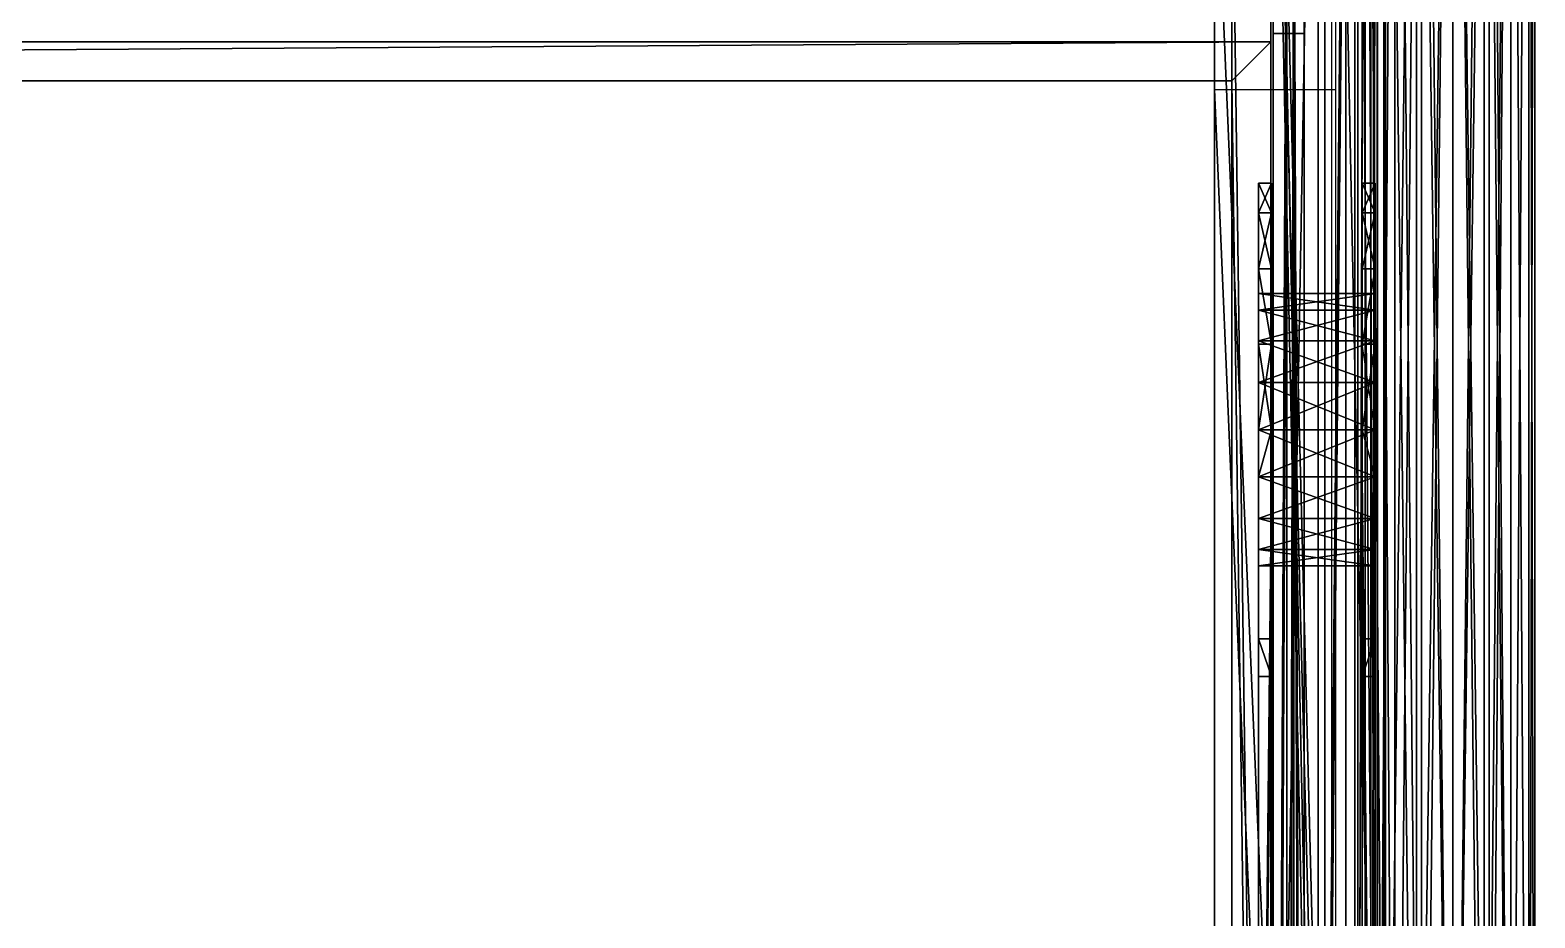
# Model space of a CAD drawing. Header units: centimetres. Extents: x -66.3 to 12.3, y -51.5 to 19.3.
# Drawn here: x -5.99 to 11.43, y -6.65 to 3.63 of the extents above; entities that cross this region are included whole.
import ezdxf

# ---------------------------------------------------------------- set-up
doc = ezdxf.new("R2010")
doc.units = ezdxf.units.CM
for name, color, linetype, true_color in [('chrom', 9, 'Continuous', 0xbebebe), ('reinweiss', 254, 'Continuous', 0xdddddd), ('rubinrot', 246, 'Continuous', 0x87122d)]:
    doc.layers.add(name, color=color, linetype=linetype, true_color=true_color)

# ---------------------------------------------------------------- blocks, each defined once
blk = doc.blocks.new('tablarseitenwinkel350_l_1BD8XMC')
at = {"layer": 'rubinrot'}
for points in [[(0.2585, -16.675, 4.35), (-1.1415, -16.675, 4.35), (-1.1415, 16.325, 4.35)], [(0.2585, -16.675, 4.35), (-1.1415, 16.325, 4.35), (0.2585, 16.325, 4.35)], [(0.2585, 16.325, 0.35), (0.2585, -11.675, 0.35), (0.2585, -11.675, 4.35)], [(0.2585, 16.325, 4.35), (0.2585, 16.325, 0.35), (0.2585, -11.675, 4.35)], [(0.2585, -11.675, 0.35), (0.2585, -14.675, 1.15), (0.2585, -14.675, 4.35)], [(0.2585, -11.675, 4.35), (0.2585, -11.675, 0.35), (0.2585, -14.675, 4.35)], [(0.2585, -16.675, 4.35), (0.2585, -14.675, 4.35), (0.2585, -14.675, 1.15)], [(0.2585, -16.675, 4.35), (0.2585, -14.675, 1.15), (0.2585, -16.675, 1.15)]]:
    blk.add_3dface(points, dxfattribs=at)
blk = doc.blocks.new('ausziehtablar750_350_1BD8XMC')
at = {"layer": 'rubinrot'}
for points in [[(-35.3915, 16.775, 2.75), (-35.3915, -17.225, 2.75), (-34.9415, -16.775, 2.75)], [(-34.9415, 16.325, 2.75), (-35.3915, 16.775, 2.75), (-34.9415, -16.775, 2.75)], [(-35.3915, 16.775, 2.75), (-35.3915, 16.775, -0.05), (-35.3915, -17.225, -0.05)], [(-35.3915, 16.775, 2.75), (-35.3915, -17.225, -0.05), (-35.3915, -17.225, 2.75)], [(35.3915, -17.225, -0.05), (-35.3915, -17.225, -0.05), (-35.3915, 16.775, -0.05)], [(35.3915, -17.225, -0.05), (-35.3915, 16.775, -0.05), (35.3915, 16.775, -0.05)], [(-34.9415, -16.775, 0.05), (-34.9415, 16.325, 0.05), (-34.9415, 16.325, 2.75)], [(-34.9415, -16.775, 2.75), (-34.9415, -16.775, 0.05), (-34.9415, 16.325, 2.75)], [(34.9415, -16.775, 2.75), (-34.9415, -16.775, 2.75), (-35.3915, -17.225, 2.75)], [(35.3915, -17.225, 2.75), (34.9415, -16.775, 2.75), (-35.3915, -17.225, 2.75)], [(34.9415, -16.775, 0.05), (-34.9415, -16.775, 0.05), (-34.9415, -16.775, 2.75)], [(34.9415, -16.775, 2.75), (34.9415, -16.775, 0.05), (-34.9415, -16.775, 2.75)], [(-35.3915, -17.225, -0.05), (35.3915, -17.225, -0.05), (35.3915, -17.225, 2.75)], [(-35.3915, -17.225, -0.05), (35.3915, -17.225, 2.75), (-35.3915, -17.225, 2.75)]]:
    blk.add_3dface(points, dxfattribs=at)
blk = doc.blocks.new('tablarseitenwinkel350_l_1BD8XMC1')
at = {"layer": 'rubinrot'}
for points in [[(0.2585, -16.675, 4.35), (-1.1415, -16.675, 4.35), (-1.1415, 16.325, 4.35)], [(0.2585, -16.675, 4.35), (-1.1415, 16.325, 4.35), (0.2585, 16.325, 4.35)], [(0.2585, 16.325, 0.35), (0.2585, -11.675, 0.35), (0.2585, -11.675, 4.35)], [(0.2585, 16.325, 4.35), (0.2585, 16.325, 0.35), (0.2585, -11.675, 4.35)], [(0.2585, -11.675, 0.35), (0.2585, -14.675, 1.15), (0.2585, -14.675, 4.35)], [(0.2585, -11.675, 4.35), (0.2585, -11.675, 0.35), (0.2585, -14.675, 4.35)]]:
    blk.add_3dface(points, dxfattribs=at)
blk = doc.blocks.new('ausziehtablar750_350_1BD8XMC1')
at = {"layer": 'rubinrot'}
for points in [[(-35.3915, 16.775, 2.75), (-35.3915, -17.225, 2.75), (-34.9415, -16.775, 2.75)], [(-34.9415, 16.325, 2.75), (-35.3915, 16.775, 2.75), (-34.9415, -16.775, 2.75)], [(-35.3915, 16.775, 2.75), (-35.3915, 16.775, -0.05), (-35.3915, -17.225, -0.05)], [(-35.3915, 16.775, 2.75), (-35.3915, -17.225, -0.05), (-35.3915, -17.225, 2.75)], [(35.3915, -17.225, -0.05), (-35.3915, -17.225, -0.05), (-35.3915, 16.775, -0.05)], [(35.3915, -17.225, -0.05), (-35.3915, 16.775, -0.05), (35.3915, 16.775, -0.05)], [(-34.9415, -16.775, 0.05), (-34.9415, 16.325, 0.05), (-34.9415, 16.325, 2.75)], [(-34.9415, -16.775, 2.75), (-34.9415, -16.775, 0.05), (-34.9415, 16.325, 2.75)]]:
    blk.add_3dface(points, dxfattribs=at)
blk = doc.blocks.new('blech350_750_1BD8XMC')
at = {"layer": 'reinweiss'}
for points in [[(-36.367, -16.6289, 0.6717), (36.367, -16.6289, 0.6717), (36.367, 16.6289, 0.6718)], [(-36.367, 16.6289, 0.6718), (-36.367, -16.6289, 0.6717), (36.367, 16.6289, 0.6718)], [(36.367, 16.6289, 0.6718), (36.367, -16.6289, 0.6717), (-36.367, -16.6289, 0.6717)], [(36.367, 16.6289, 0.6718), (-36.367, -16.6289, 0.6717), (-36.367, 16.6289, 0.6718)], [(36.6289, -16.367, 0.6717), (36.6289, 16.367, 0.6718), (36.367, 16.6289, 0.6718)], [(36.367, -16.6289, 0.6717), (36.6289, -16.367, 0.6717), (36.367, 16.6289, 0.6718)], [(36.367, 16.6289, 0.6718), (36.6289, 16.367, 0.6718), (36.6289, -16.367, 0.6717)], [(36.367, 16.6289, 0.6718), (36.6289, -16.367, 0.6717), (36.367, -16.6289, 0.6717)], [(36.4837, 16.1162, 0.421), (36.6289, 16.367, 0.6718), (36.6289, -16.367, 0.6717)], [(36.6289, -16.367, 0.6717), (36.6289, 16.367, 0.6718), (36.4837, 16.1162, 0.421)], [(36.4837, 16.1162, 0.421), (36.4837, -16.1162, 0.421), (36.4, -15.6953, 0)], [(36.4837, 16.1162, 0.421), (36.4, -15.6953, 0), (36.4, 15.6953, 0)], [(36.4, -15.6953, 0), (36.4837, -16.1162, 0.421), (36.4837, 16.1162, 0.421)], [(36.4, 15.6953, 0), (36.4, -15.6953, 0), (36.4837, 16.1162, 0.421)], [(36.4837, -16.1162, 0.421), (36.4837, 16.1162, 0.421), (36.6289, -16.367, 0.6717)], [(36.6289, -16.367, 0.6717), (36.4837, 16.1162, 0.421), (36.4837, -16.1162, 0.421)], [(36.4837, 15.2743, -0.421), (36.4, 15.6953, 0), (36.4, -15.6953, 0)], [(36.4, -15.6953, 0), (36.4, 15.6953, 0), (36.4837, 15.2743, -0.421)], [(36.4837, -15.2743, -0.421), (36.4837, 15.2743, -0.421), (36.4, -15.6953, 0)], [(36.4, -15.6953, 0), (36.4837, 15.2743, -0.421), (36.4837, -15.2743, -0.421)], [(36.4837, 15.2743, -0.421), (36.4837, -15.2743, -0.421), (36.7222, -14.9175, -0.7778)], [(36.4837, 15.2743, -0.421), (36.7222, -14.9175, -0.7778), (36.7222, 14.9175, -0.7778)], [(36.7222, -14.9175, -0.7778), (36.4837, -15.2743, -0.421), (36.4837, 15.2743, -0.421)], [(36.7222, 14.9175, -0.7778), (36.7222, -14.9175, -0.7778), (36.4837, 15.2743, -0.421)]]:
    blk.add_3dface(points, dxfattribs=at)
blk = doc.blocks.new('blech350_750_1BD8XMC1')
at = {"layer": 'reinweiss'}
for points in [[(-36.367, -16.6289, 0.6717), (36.367, -16.6289, 0.6717), (36.367, 16.6289, 0.6718)], [(-36.367, 16.6289, 0.6718), (-36.367, -16.6289, 0.6717), (36.367, 16.6289, 0.6718)], [(36.367, 16.6289, 0.6718), (36.367, -16.6289, 0.6717), (-36.367, -16.6289, 0.6717)], [(36.367, 16.6289, 0.6718), (-36.367, -16.6289, 0.6717), (-36.367, 16.6289, 0.6718)], [(36.6289, -16.367, 0.6717), (36.6289, 16.367, 0.6718), (36.367, 16.6289, 0.6718)], [(36.367, -16.6289, 0.6717), (36.6289, -16.367, 0.6717), (36.367, 16.6289, 0.6718)], [(36.367, 16.6289, 0.6718), (36.6289, 16.367, 0.6718), (36.6289, -16.367, 0.6717)], [(36.367, 16.6289, 0.6718), (36.6289, -16.367, 0.6717), (36.367, -16.6289, 0.6717)], [(36.4837, 16.1162, 0.421), (36.6289, 16.367, 0.6718), (36.6289, -16.367, 0.6717)], [(36.6289, -16.367, 0.6717), (36.6289, 16.367, 0.6718), (36.4837, 16.1162, 0.421)], [(36.4837, 16.1162, 0.421), (36.4837, -16.1162, 0.421), (36.4, -15.6953, 0)], [(36.4837, 16.1162, 0.421), (36.4, -15.6953, 0), (36.4, 15.6953, 0)], [(36.4, -15.6953, 0), (36.4837, -16.1162, 0.421), (36.4837, 16.1162, 0.421)], [(36.4, 15.6953, 0), (36.4, -15.6953, 0), (36.4837, 16.1162, 0.421)], [(36.4837, -16.1162, 0.421), (36.4837, 16.1162, 0.421), (36.6289, -16.367, 0.6717)], [(36.6289, -16.367, 0.6717), (36.4837, 16.1162, 0.421), (36.4837, -16.1162, 0.421)], [(36.4837, 15.2743, -0.421), (36.4, 15.6953, 0), (36.4, -15.6953, 0)], [(36.4, -15.6953, 0), (36.4, 15.6953, 0), (36.4837, 15.2743, -0.421)], [(36.4837, -15.2743, -0.421), (36.4837, 15.2743, -0.421), (36.4, -15.6953, 0)], [(36.4, -15.6953, 0), (36.4837, 15.2743, -0.421), (36.4837, -15.2743, -0.421)], [(36.4837, 15.2743, -0.421), (36.4837, -15.2743, -0.421), (36.7222, -14.9175, -0.7778)], [(36.4837, 15.2743, -0.421), (36.7222, -14.9175, -0.7778), (36.7222, 14.9175, -0.7778)], [(36.7222, -14.9175, -0.7778), (36.4837, -15.2743, -0.421), (36.4837, 15.2743, -0.421)], [(36.7222, 14.9175, -0.7778), (36.7222, -14.9175, -0.7778), (36.4837, 15.2743, -0.421)]]:
    blk.add_3dface(points, dxfattribs=at)
blk = doc.blocks.new('blech350_350_1BD8XMC')
at = {"layer": 'reinweiss'}
for points in [[(-16.367, 16.6289, 0.6718), (16.367, 16.6289, 0.6718), (16.1162, 16.4837, 0.421)], [(-16.367, 16.6289, 0.6718), (16.1162, 16.4837, 0.421), (-16.1162, 16.4837, 0.421)], [(-16.367, -16.6289, 0.6717), (16.367, -16.6289, 0.6717), (16.367, 16.6289, 0.6718)], [(-16.367, 16.6289, 0.6718), (-16.367, -16.6289, 0.6717), (16.367, 16.6289, 0.6718)], [(16.1162, 16.4837, 0.421), (16.367, 16.6289, 0.6718), (-16.367, 16.6289, 0.6718)], [(-16.1162, 16.4837, 0.421), (16.1162, 16.4837, 0.421), (-16.367, 16.6289, 0.6718)], [(16.367, 16.6289, 0.6718), (16.367, -16.6289, 0.6717), (-16.367, -16.6289, 0.6717)], [(16.367, 16.6289, 0.6718), (-16.367, -16.6289, 0.6717), (-16.367, 16.6289, 0.6718)], [(-14.9175, 16.7222, -0.7778), (-15.2743, 16.4837, -0.421), (15.2743, 16.4837, -0.421)], [(15.2743, 16.4837, -0.421), (-15.2743, 16.4837, -0.421), (-14.9175, 16.7222, -0.7778)], [(14.9175, 16.7222, -0.7778), (-14.9175, 16.7222, -0.7778), (15.2743, 16.4837, -0.421)], [(15.2743, 16.4837, -0.421), (-14.9175, 16.7222, -0.7778), (14.9175, 16.7222, -0.7778)], [(-15.6953, 16.4, 0), (-16.1162, 16.4837, 0.421), (16.1162, 16.4837, 0.421)], [(16.1162, 16.4837, 0.421), (-16.1162, 16.4837, 0.421), (-15.6953, 16.4, 0)], [(15.6953, 16.4, 0), (-15.6953, 16.4, 0), (16.1162, 16.4837, 0.421)], [(-15.6953, 16.4, 0), (15.6953, 16.4, 0), (15.2743, 16.4837, -0.421)], [(-15.6953, 16.4, 0), (15.2743, 16.4837, -0.421), (-15.2743, 16.4837, -0.421)], [(16.1162, 16.4837, 0.421), (-15.6953, 16.4, 0), (15.6953, 16.4, 0)], [(15.2743, 16.4837, -0.421), (15.6953, 16.4, 0), (-15.6953, 16.4, 0)], [(-15.2743, 16.4837, -0.421), (15.2743, 16.4837, -0.421), (-15.6953, 16.4, 0)], [(16.367, -16.6289, 0.6717), (-16.367, -16.6289, 0.6717), (-16.1162, -16.4837, 0.421)], [(-16.1162, -16.4837, 0.421), (-16.367, -16.6289, 0.6717), (16.367, -16.6289, 0.6717)], [(15.6953, -16.4, 0), (16.1162, -16.4837, 0.421), (-16.1162, -16.4837, 0.421)], [(-15.6953, -16.4, 0), (15.6953, -16.4, 0), (-16.1162, -16.4837, 0.421)], [(-16.1162, -16.4837, 0.421), (16.1162, -16.4837, 0.421), (15.6953, -16.4, 0)], [(-16.1162, -16.4837, 0.421), (15.6953, -16.4, 0), (-15.6953, -16.4, 0)], [(16.367, -16.6289, 0.6717), (-16.1162, -16.4837, 0.421), (16.1162, -16.4837, 0.421)], [(16.1162, -16.4837, 0.421), (-16.1162, -16.4837, 0.421), (16.367, -16.6289, 0.6717)], [(15.6953, -16.4, 0), (-15.6953, -16.4, 0), (-15.2743, -16.4837, -0.421)], [(-15.2743, -16.4837, -0.421), (-15.6953, -16.4, 0), (15.6953, -16.4, 0)], [(15.6953, -16.4, 0), (-15.2743, -16.4837, -0.421), (15.2743, -16.4837, -0.421)], [(15.2743, -16.4837, -0.421), (-15.2743, -16.4837, -0.421), (15.6953, -16.4, 0)], [(14.9175, -16.7222, -0.7778), (15.2743, -16.4837, -0.421), (-15.2743, -16.4837, -0.421)], [(-14.9175, -16.7222, -0.7778), (14.9175, -16.7222, -0.7778), (-15.2743, -16.4837, -0.421)], [(-15.2743, -16.4837, -0.421), (15.2743, -16.4837, -0.421), (14.9175, -16.7222, -0.7778)], [(-15.2743, -16.4837, -0.421), (14.9175, -16.7222, -0.7778), (-14.9175, -16.7222, -0.7778)]]:
    blk.add_3dface(points, dxfattribs=at)
blk = doc.blocks.new('GeometrySelector_1BD8XMC3')
for points in [[(-0.877686, 16.367, 0.363549), (-0.95, 16.367, 0), (-0.95, -16.367, 0)], [(-0.877686, 16.367, 0.363549), (-0.95, -16.367, 0), (-0.877686, -16.367, 0.363549)], [(-0.95, 16.367, 0), (-0.877686, 16.367, -0.363549), (-0.877686, -16.367, -0.363549)], [(-0.95, 16.367, 0), (-0.877686, -16.367, -0.363549), (-0.95, -16.367, 0)], [(-0.671751, 16.367, 0.671751), (-0.877686, 16.367, 0.363549), (-0.877686, -16.367, 0.363549)], [(-0.671751, 16.367, 0.671751), (-0.877686, -16.367, 0.363549), (-0.671751, -16.367, 0.671751)], [(-0.877686, 16.367, -0.363549), (-0.671751, 16.367, -0.671751), (-0.671751, -16.367, -0.671751)], [(-0.877686, 16.367, -0.363549), (-0.671751, -16.367, -0.671751), (-0.877686, -16.367, -0.363549)], [(-0.363549, 16.367, 0.877686), (-0.671751, 16.367, 0.671751), (-0.671751, -16.367, 0.671751)], [(-0.363549, 16.367, 0.877686), (-0.671751, -16.367, 0.671751), (-0.363549, -16.367, 0.877686)], [(-0.671751, 16.367, -0.671751), (-0.363549, 16.367, -0.877686), (-0.363549, -16.367, -0.877686)], [(-0.671751, 16.367, -0.671751), (-0.363549, -16.367, -0.877686), (-0.671751, -16.367, -0.671751)], [(0, 16.367, 0.95), (-0.363549, 16.367, 0.877686), (-0.363549, -16.367, 0.877686)], [(0, 16.367, 0.95), (-0.363549, -16.367, 0.877686), (0, -16.367, 0.95)], [(-0.363549, 16.367, -0.877686), (0, 16.367, -0.95), (0, -16.367, -0.95)], [(-0.363549, 16.367, -0.877686), (0, -16.367, -0.95), (-0.363549, -16.367, -0.877686)], [(0, 16.367, -0.95), (0.363549, 16.367, -0.877686), (0.363549, -16.367, -0.877686)], [(0, 16.367, -0.95), (0.363549, -16.367, -0.877686), (0, -16.367, -0.95)], [(0.363549, 16.367, 0.877686), (0, 16.367, 0.95), (0, -16.367, 0.95)], [(0.363549, 16.367, 0.877686), (0, -16.367, 0.95), (0.363549, -16.367, 0.877686)], [(0.363549, 16.367, -0.877686), (0.671751, 16.367, -0.671751), (0.671751, -16.367, -0.671751)], [(0.363549, 16.367, -0.877686), (0.671751, -16.367, -0.671751), (0.363549, -16.367, -0.877686)], [(0.671751, 16.367, 0.671751), (0.363549, 16.367, 0.877686), (0.363549, -16.367, 0.877686)], [(0.671751, 16.367, 0.671751), (0.363549, -16.367, 0.877686), (0.671751, -16.367, 0.671751)], [(0.671751, 16.367, -0.671751), (0.877686, 16.367, -0.363549), (0.877686, -16.367, -0.363549)], [(0.671751, 16.367, -0.671751), (0.877686, -16.367, -0.363549), (0.671751, -16.367, -0.671751)], [(0.877686, 16.367, 0.363549), (0.671751, 16.367, 0.671751), (0.671751, -16.367, 0.671751)], [(0.877686, 16.367, 0.363549), (0.671751, -16.367, 0.671751), (0.877686, -16.367, 0.363549)], [(0.877686, 16.367, -0.363549), (0.95, 16.367, 0), (0.95, -16.367, 0)], [(0.877686, 16.367, -0.363549), (0.95, -16.367, 0), (0.877686, -16.367, -0.363549)], [(0.95, 16.367, 0), (0.877686, 16.367, 0.363549), (0.877686, -16.367, 0.363549)], [(0.95, 16.367, 0), (0.877686, -16.367, 0.363549), (0.95, -16.367, 0)]]:
    blk.add_3dface(points)
blk = doc.blocks.new('rohr350_1BD8XMC1')
at = {"layer": 'chrom'}
blk.add_blockref('GeometrySelector_1BD8XMC3', (0, 0), dxfattribs=at)
blk = doc.blocks.new('rohr350_1BD8XMC2')
at = {"layer": 'chrom'}
blk.add_blockref('GeometrySelector_1BD8XMC3', (0, 0), dxfattribs=at)

msp = doc.modelspace()

# ---------------------------------------------------------------- linework, layer by layer
at = {"layer": 'chrom'}
for points in [[(9.003, 16.675, 20.45), (8.403, 16.675, 20.45), (8.403, -16.675, 20.45)], [(9.003, 16.675, 20.45), (8.403, -16.675, 20.45), (9.003, -16.675, 20.45)], [(8.403, 16.675, 20.25), (8.403, -16.675, 20.25), (8.403, -16.675, 20.45)], [(8.403, 16.675, 20.45), (8.403, 16.675, 20.25), (8.403, -16.675, 20.45)], [(8.403, -16.675, 15.55), (8.403, -16.675, 15.75), (8.403, 16.675, 15.75)], [(8.403, -16.675, 15.55), (8.403, 16.675, 15.75), (8.403, 16.675, 15.55)], [(8.403, -16.675, 15.55), (8.403, 16.675, 15.55), (9.003, 16.675, 15.55)], [(9.003, -16.675, 15.55), (8.403, -16.675, 15.55), (9.003, 16.675, 15.55)], [(9.003, 16.675, 29.45), (8.403, 16.675, 29.45), (8.403, -16.675, 29.45)], [(9.003, 16.675, 29.45), (8.403, -16.675, 29.45), (9.003, -16.675, 29.45)], [(8.403, 16.675, 29.25), (8.403, -16.675, 29.25), (8.403, -16.675, 29.45)], [(8.403, 16.675, 29.45), (8.403, 16.675, 29.25), (8.403, -16.675, 29.45)], [(8.403, -16.675, 24.55), (8.403, -16.675, 24.75), (8.403, 16.675, 24.75)], [(8.403, -16.675, 24.55), (8.403, 16.675, 24.75), (8.403, 16.675, 24.55)], [(8.403, -16.675, 24.55), (8.403, 16.675, 24.55), (9.003, 16.675, 24.55)], [(9.003, -16.675, 24.55), (8.403, -16.675, 24.55), (9.003, 16.675, 24.55)], [(9.003, 16.675, 20.45), (9.003, -16.675, 20.45), (9.683, -16.675, 20.25)], [(9.683, 16.675, 20.25), (9.003, 16.675, 20.45), (9.683, -16.675, 20.25)], [(9.683, -16.675, 15.75), (9.003, -16.675, 15.55), (9.003, 16.675, 15.55)], [(9.683, -16.675, 15.75), (9.003, 16.675, 15.55), (9.683, 16.675, 15.75)], [(9.003, 16.675, 29.45), (9.003, -16.675, 29.45), (9.683, -16.675, 29.25)], [(9.683, 16.675, 29.25), (9.003, 16.675, 29.45), (9.683, -16.675, 29.25)], [(9.683, -16.675, 24.75), (9.003, -16.675, 24.55), (9.003, 16.675, 24.55)], [(9.683, -16.675, 24.75), (9.003, 16.675, 24.55), (9.683, 16.675, 24.75)], [(9.683, 16.675, 15.75), (9.683, 16.675, 20.25), (9.683, -16.675, 20.25)], [(9.683, 16.675, 15.75), (9.683, -16.675, 20.25), (9.683, -16.675, 15.75)], [(9.683, 16.675, 24.75), (9.683, 16.675, 29.25), (9.683, -16.675, 29.25)], [(9.683, 16.675, 24.75), (9.683, -16.675, 29.25), (9.683, -16.675, 24.75)], [(9.243, -21.902, 28.85), (8.403, -21.902, 28.85), (8.403, 10.798, 28.85)], [(9.243, -21.902, 28.85), (8.403, 10.798, 28.85), (9.243, 10.798, 28.85)], [(8.403, -21.902, 28.65), (8.403, 10.798, 28.65), (8.403, 10.798, 28.85)], [(8.403, -21.902, 28.85), (8.403, -21.902, 28.65), (8.403, 10.798, 28.85)], [(8.403, 10.798, 28.65), (8.403, -21.902, 28.65), (9.083, -21.902, 28.65)], [(9.083, 10.798, 28.65), (8.403, 10.798, 28.65), (9.083, -21.902, 28.65)], [(9.243, -21.902, 25.15), (8.403, -21.902, 25.15), (8.403, 10.798, 25.15)], [(9.243, -21.902, 25.15), (8.403, 10.798, 25.15), (9.243, 10.798, 25.15)], [(8.403, -21.902, 25.35), (8.403, 10.798, 25.35), (8.403, 10.798, 25.15)], [(8.403, -21.902, 25.15), (8.403, -21.902, 25.35), (8.403, 10.798, 25.15)], [(8.923, -21.902, 27.45), (8.923, 10.798, 27.45), (9.243, 10.798, 27.65)], [(9.243, -21.902, 27.65), (8.923, -21.902, 27.45), (9.243, 10.798, 27.65)], [(8.923, -21.902, 27.45), (8.923, -21.902, 26.55), (8.923, 10.798, 26.55)], [(8.923, -21.902, 27.45), (8.923, 10.798, 26.55), (8.923, 10.798, 27.45)], [(9.243, 10.798, 26.35), (8.923, 10.798, 26.55), (8.923, -21.902, 26.55)], [(9.243, 10.798, 26.35), (8.923, -21.902, 26.55), (9.243, -21.902, 26.35)], [(9.243, -21.902, 28.85), (9.243, -21.902, 27.65), (9.243, 10.798, 27.65)], [(9.243, -21.902, 28.85), (9.243, 10.798, 27.65), (9.243, 10.798, 28.85)], [(9.243, 10.798, 26.35), (9.243, -21.902, 26.35), (9.243, -21.902, 25.15)], [(9.243, 10.798, 25.15), (9.243, 10.798, 26.35), (9.243, -21.902, 25.15)], [(9.243, -23.543, 19.85), (8.403, -23.543, 19.85), (8.403, 9.157, 19.85)], [(9.243, -23.543, 19.85), (8.403, 9.157, 19.85), (9.243, 9.157, 19.85)], [(8.403, -23.543, 19.65), (8.403, 9.157, 19.65), (8.403, 9.157, 19.85)], [(8.403, -23.543, 19.85), (8.403, -23.543, 19.65), (8.403, 9.157, 19.85)], [(8.403, 9.157, 19.65), (8.403, -23.543, 19.65), (9.083, -23.543, 19.65)], [(9.083, 9.157, 19.65), (8.403, 9.157, 19.65), (9.083, -23.543, 19.65)], [(9.243, -23.543, 16.15), (8.403, -23.543, 16.15), (8.403, 9.157, 16.15)], [(9.243, -23.543, 16.15), (8.403, 9.157, 16.15), (9.243, 9.157, 16.15)], [(8.403, -23.543, 16.35), (8.403, 9.157, 16.35), (8.403, 9.157, 16.15)], [(8.403, -23.543, 16.15), (8.403, -23.543, 16.35), (8.403, 9.157, 16.15)], [(8.923, -23.543, 18.45), (8.923, 9.157, 18.45), (9.243, 9.157, 18.65)], [(9.243, -23.543, 18.65), (8.923, -23.543, 18.45), (9.243, 9.157, 18.65)], [(8.923, -23.543, 18.45), (8.923, -23.543, 17.55), (8.923, 9.157, 17.55)], [(8.923, -23.543, 18.45), (8.923, 9.157, 17.55), (8.923, 9.157, 18.45)], [(9.243, 9.157, 17.35), (8.923, 9.157, 17.55), (8.923, -23.543, 17.55)], [(9.243, 9.157, 17.35), (8.923, -23.543, 17.55), (9.243, -23.543, 17.35)], [(9.243, -23.543, 19.85), (9.243, -23.543, 18.65), (9.243, 9.157, 18.65)], [(9.243, -23.543, 19.85), (9.243, 9.157, 18.65), (9.243, 9.157, 19.85)], [(9.243, 9.157, 17.35), (9.243, -23.543, 17.35), (9.243, -23.543, 16.15)], [(9.243, 9.157, 16.15), (9.243, 9.157, 17.35), (9.243, -23.543, 16.15)], [(8.403, 6.87, 28.25), (8.403, -27.13, 28.25), (8.403, -27.13, 25.75)], [(8.403, -27.13, 25.75), (8.403, 6.87, 28.25), (8.403, 6.87, 25.75)], [(8.403, -27.13, 28.25), (8.403, 6.87, 28.25), (8.563, 6.87, 28.25)], [(8.563, -27.13, 28.25), (8.403, -27.13, 28.25), (8.563, 6.87, 28.25)], [(8.403, -27.13, 25.75), (8.403, 6.87, 25.75), (8.563, 6.87, 25.75)], [(8.563, -27.13, 25.75), (8.403, -27.13, 25.75), (8.563, 6.87, 25.75)], [(8.643, 6.87, 28.15), (8.643, -27.13, 28.15), (8.563, -27.13, 28.25)], [(8.563, 6.87, 28.25), (8.643, 6.87, 28.15), (8.563, -27.13, 28.25)], [(8.643, 6.87, 25.85), (8.643, -27.13, 25.85), (8.563, -27.13, 25.75)], [(8.563, 6.87, 25.75), (8.643, 6.87, 25.85), (8.563, -27.13, 25.75)], [(8.763, -27.13, 28.15), (8.763, 6.87, 28.15), (8.643, 6.87, 28.15)], [(8.643, 6.87, 28.15), (8.763, -27.13, 28.15), (8.643, -27.13, 28.15)], [(8.643, 6.87, 25.85), (8.763, 6.87, 25.85), (8.763, -27.13, 25.85)], [(8.643, 6.87, 25.85), (8.763, -27.13, 25.85), (8.643, -27.13, 25.85)], [(8.763, -27.13, 28.15), (8.763, -27.13, 27.95), (8.763, 6.87, 27.95)], [(8.763, -27.13, 28.15), (8.763, 6.87, 27.95), (8.763, 6.87, 28.15)], [(8.763, 6.87, 26.05), (8.763, -27.13, 26.05), (8.763, -27.13, 25.85)], [(8.763, 6.87, 25.85), (8.763, 6.87, 26.05), (8.763, -27.13, 25.85)], [(8.403, 3.589, 19.25), (8.563, 3.589, 19.25), (8.563, 3.589, 19.05)], [(8.403, 3.589, 19.25), (8.563, 3.589, 19.05), (8.483, 3.589, 19.05)], [(8.403, 3.589, 19.25), (8.483, 3.589, 19.05), (8.483, 3.589, 16.95)], [(8.403, 3.589, 19.25), (8.483, 3.589, 16.95), (8.403, 3.589, 16.75)], [(8.403, 3.589, 19.25), (8.403, -30.411, 19.25), (8.403, -30.411, 16.75)], [(8.403, -30.411, 16.75), (8.403, 3.589, 19.25), (8.403, 3.589, 16.75)], [(8.403, -30.411, 19.25), (8.403, 3.589, 19.25), (8.563, 3.589, 19.25)], [(8.563, -30.411, 19.25), (8.403, -30.411, 19.25), (8.563, 3.589, 19.25)], [(8.403, -30.411, 16.75), (8.403, 3.589, 16.75), (8.563, 3.589, 16.75)], [(8.563, -30.411, 16.75), (8.403, -30.411, 16.75), (8.563, 3.589, 16.75)], [(8.563, 3.589, 16.95), (8.563, 3.589, 16.75), (8.403, 3.589, 16.75)], [(8.483, 3.589, 16.95), (8.563, 3.589, 16.95), (8.403, 3.589, 16.75)], [(8.563, 3.589, 19.25), (8.643, 3.589, 19.15), (8.643, 3.589, 18.95)], [(8.563, 3.589, 19.25), (8.643, 3.589, 18.95), (8.563, 3.589, 19.05)], [(8.643, 3.589, 19.15), (8.643, -30.411, 19.15), (8.563, -30.411, 19.25)], [(8.563, 3.589, 19.25), (8.643, 3.589, 19.15), (8.563, -30.411, 19.25)], [(8.643, 3.589, 16.85), (8.643, -30.411, 16.85), (8.563, -30.411, 16.75)], [(8.563, 3.589, 16.75), (8.643, 3.589, 16.85), (8.563, -30.411, 16.75)], [(8.643, 3.589, 17.05), (8.643, 3.589, 16.85), (8.563, 3.589, 16.75)], [(8.563, 3.589, 16.95), (8.643, 3.589, 17.05), (8.563, 3.589, 16.75)], [(8.643, 3.589, 19.15), (8.763, 3.589, 19.15), (8.763, 3.589, 18.95)], [(8.643, 3.589, 19.15), (8.763, 3.589, 18.95), (8.643, 3.589, 18.95)], [(8.763, -30.411, 19.15), (8.763, 3.589, 19.15), (8.643, 3.589, 19.15)], [(8.643, 3.589, 19.15), (8.763, -30.411, 19.15), (8.643, -30.411, 19.15)], [(8.643, 3.589, 16.85), (8.763, 3.589, 16.85), (8.763, -30.411, 16.85)], [(8.643, 3.589, 16.85), (8.763, -30.411, 16.85), (8.643, -30.411, 16.85)], [(8.763, 3.589, 17.05), (8.763, 3.589, 16.85), (8.643, 3.589, 16.85)], [(8.643, 3.589, 17.05), (8.763, 3.589, 17.05), (8.643, 3.589, 16.85)], [(8.763, -30.411, 19.15), (8.763, -30.411, 18.95), (8.763, 3.589, 18.95)], [(8.763, -30.411, 19.15), (8.763, 3.589, 18.95), (8.763, 3.589, 19.15)], [(8.763, 3.589, 17.05), (8.763, -30.411, 17.05), (8.763, -30.411, 16.85)], [(8.763, 3.589, 16.85), (8.763, 3.589, 17.05), (8.763, -30.411, 16.85)], [(8.233, 1.856, 7.754), (8.233, 0.576, 7.528), (8.233, 0.386, 8.05)], [(8.233, 1.511, 8.7), (8.233, 1.856, 7.754), (8.233, 0.386, 8.05)], [(8.233, 1.856, 6.746), (8.233, 0.576, 6.972), (8.233, 0.576, 7.528)], [(8.233, 1.856, 7.754), (8.233, 1.856, 6.746), (8.233, 0.576, 7.528)], [(8.233, 1.856, 6.746), (8.233, 1.511, 5.8), (8.233, 0.576, 6.972)], [(8.233, 1.511, 8.7), (8.383, 1.511, 8.7), (8.383, 1.856, 7.754)], [(8.233, 1.511, 8.7), (8.383, 1.856, 7.754), (8.233, 1.856, 7.754)], [(8.233, 1.856, 7.754), (8.383, 1.856, 7.754), (8.383, 1.856, 6.746)], [(8.233, 1.856, 7.754), (8.383, 1.856, 6.746), (8.233, 1.856, 6.746)], [(8.233, 1.856, 6.746), (8.383, 1.856, 6.746), (8.383, 1.511, 5.8)], [(8.233, 1.856, 6.746), (8.383, 1.511, 5.8), (8.233, 1.511, 5.8)], [(8.383, 0.576, 6.972), (8.383, 1.511, 5.8), (8.383, 1.856, 6.746)], [(8.383, 0.576, 7.528), (8.383, 0.576, 6.972), (8.383, 1.856, 6.746)], [(8.383, 0.576, 7.528), (8.383, 1.856, 6.746), (8.383, 1.856, 7.754)], [(8.383, 0.386, 8.05), (8.383, 0.576, 7.528), (8.383, 1.856, 7.754)], [(8.383, 0.386, 8.05), (8.383, 1.856, 7.754), (8.383, 1.511, 8.7)], [(9.433, 1.511, 5.8), (9.433, 1.856, 6.746), (9.583, 1.856, 6.746)], [(9.583, 1.511, 5.8), (9.433, 1.511, 5.8), (9.583, 1.856, 6.746)], [(9.433, 1.856, 6.746), (9.433, 1.856, 7.754), (9.583, 1.856, 7.754)], [(9.583, 1.856, 6.746), (9.433, 1.856, 6.746), (9.583, 1.856, 7.754)], [(9.433, 1.856, 7.754), (9.433, 1.511, 8.7), (9.583, 1.511, 8.7)], [(9.583, 1.856, 7.754), (9.433, 1.856, 7.754), (9.583, 1.511, 8.7)], [(9.433, 1.856, 7.754), (9.433, 0.576, 7.528), (9.433, 0.386, 8.05)], [(9.433, 1.511, 8.7), (9.433, 1.856, 7.754), (9.433, 0.386, 8.05)], [(9.433, 1.856, 6.746), (9.433, 0.576, 6.972), (9.433, 0.576, 7.528)], [(9.433, 1.856, 7.754), (9.433, 1.856, 6.746), (9.433, 0.576, 7.528)], [(9.433, 1.856, 6.746), (9.433, 1.511, 5.8), (9.433, 0.576, 6.972)], [(9.583, 0.576, 6.972), (9.583, 1.511, 5.8), (9.583, 1.856, 6.746)], [(9.583, 0.576, 7.528), (9.583, 0.576, 6.972), (9.583, 1.856, 6.746)], [(9.583, 0.576, 7.528), (9.583, 1.856, 6.746), (9.583, 1.856, 7.754)], [(9.583, 0.386, 8.05), (9.583, 0.576, 7.528), (9.583, 1.856, 7.754)], [(9.583, 0.386, 8.05), (9.583, 1.856, 7.754), (9.583, 1.511, 8.7)], [(8.233, 0.386, 8.05), (8.233, 0.864, 9.472), (8.233, 1.511, 8.7)], [(8.233, 1.511, 5.8), (8.233, 0.386, 6.45), (8.233, 0.576, 6.972)], [(8.233, 1.511, 5.8), (8.233, 0.864, 5.028), (8.233, 0.386, 6.45)], [(8.233, 0.864, 9.472), (8.383, 0.864, 9.472), (8.383, 1.511, 8.7)], [(8.233, 0.864, 9.472), (8.383, 1.511, 8.7), (8.233, 1.511, 8.7)], [(8.383, 0.864, 5.028), (8.233, 0.864, 5.028), (8.233, 1.511, 5.8)], [(8.383, 1.511, 5.8), (8.383, 0.864, 5.028), (8.233, 1.511, 5.8)], [(8.383, 0.386, 6.45), (8.383, 0.864, 5.028), (8.383, 1.511, 5.8)], [(8.383, 0.576, 6.972), (8.383, 0.386, 6.45), (8.383, 1.511, 5.8)], [(8.383, 1.511, 8.7), (8.383, 0.864, 9.472), (8.383, 0.386, 8.05)], [(9.583, 1.511, 5.8), (9.583, 0.864, 5.028), (9.433, 0.864, 5.028)], [(9.583, 1.511, 5.8), (9.433, 0.864, 5.028), (9.433, 1.511, 5.8)], [(9.433, 1.511, 8.7), (9.433, 0.864, 9.472), (9.583, 0.864, 9.472)], [(9.583, 1.511, 8.7), (9.433, 1.511, 8.7), (9.583, 0.864, 9.472)], [(9.433, 0.386, 8.05), (9.433, 0.864, 9.472), (9.433, 1.511, 8.7)], [(9.433, 1.511, 5.8), (9.433, 0.386, 6.45), (9.433, 0.576, 6.972)], [(9.433, 1.511, 5.8), (9.433, 0.864, 5.028), (9.433, 0.386, 6.45)], [(9.583, 0.386, 6.45), (9.583, 0.864, 5.028), (9.583, 1.511, 5.8)], [(9.583, 0.576, 6.972), (9.583, 0.386, 6.45), (9.583, 1.511, 5.8)], [(9.583, 0.386, 8.05), (9.583, 0.864, 9.472), (9.583, 1.511, 8.7)], [(8.233, 0.864, 9.472), (8.233, 0.028, 8.476), (8.233, -0.453, 8.754)], [(8.233, -0.008, 9.975), (8.233, 0.864, 9.472), (8.233, -0.453, 8.754)], [(8.233, 0.386, 8.05), (8.233, 0.028, 8.476), (8.233, 0.864, 9.472)], [(8.233, 0.864, 5.028), (8.233, 0.028, 6.024), (8.233, 0.386, 6.45)], [(8.233, 0.864, 5.028), (8.233, -0.008, 4.525), (8.233, 0.028, 6.024)], [(8.233, 0.864, 9.472), (8.233, -0.008, 9.975), (8.383, -0.008, 9.975)], [(8.383, 0.864, 9.472), (8.233, 0.864, 9.472), (8.383, -0.008, 9.975)], [(8.233, 0.864, 5.028), (8.383, 0.864, 5.028), (8.383, -0.008, 4.525)], [(8.233, 0.864, 5.028), (8.383, -0.008, 4.525), (8.233, -0.008, 4.525)], [(8.383, 0.028, 6.024), (8.383, -0.008, 4.525), (8.383, 0.864, 5.028)], [(8.383, 0.386, 6.45), (8.383, 0.028, 6.024), (8.383, 0.864, 5.028)], [(8.383, 0.864, 9.472), (8.383, 0.028, 8.476), (8.383, 0.386, 8.05)], [(8.383, 0.864, 9.472), (8.383, 0.028, 8.476), (8.383, -0.453, 8.754)], [(8.383, -0.453, 8.754), (8.383, 0.864, 9.472), (8.383, -0.008, 9.975)], [(9.433, -0.008, 4.525), (9.433, 0.864, 5.028), (9.583, 0.864, 5.028)], [(9.583, -0.008, 4.525), (9.433, -0.008, 4.525), (9.583, 0.864, 5.028)], [(9.433, -0.008, 9.975), (9.583, -0.008, 9.975), (9.583, 0.864, 9.472)], [(9.433, -0.008, 9.975), (9.583, 0.864, 9.472), (9.433, 0.864, 9.472)], [(9.433, 0.864, 9.472), (9.433, 0.028, 8.476), (9.433, -0.453, 8.754)], [(9.433, -0.008, 9.975), (9.433, 0.864, 9.472), (9.433, -0.453, 8.754)], [(9.433, 0.386, 8.05), (9.433, 0.028, 8.476), (9.433, 0.864, 9.472)], [(9.433, 0.864, 5.028), (9.433, 0.028, 6.024), (9.433, 0.386, 6.45)], [(9.433, 0.864, 5.028), (9.433, -0.008, 4.525), (9.433, 0.028, 6.024)], [(9.583, 0.028, 6.024), (9.583, -0.008, 4.525), (9.583, 0.864, 5.028)], [(9.583, 0.386, 6.45), (9.583, 0.028, 6.024), (9.583, 0.864, 5.028)], [(9.583, 0.386, 8.05), (9.583, 0.028, 8.476), (9.583, 0.864, 9.472)], [(9.583, -0.453, 8.754), (9.583, 0.028, 8.476), (9.583, 0.864, 9.472)], [(9.583, -0.453, 8.754), (9.583, 0.864, 9.472), (9.583, -0.008, 9.975)], [(9.583, 0.576, 7.528), (9.583, 0.576, 6.972), (8.233, 0.576, 6.972)], [(9.583, 0.576, 7.528), (8.233, 0.576, 6.972), (8.233, 0.576, 7.528)], [(8.233, 0.386, 8.05), (8.233, 0.576, 7.528), (9.583, 0.576, 7.528)], [(8.233, 0.386, 8.05), (9.583, 0.576, 7.528), (9.583, 0.386, 8.05)], [(9.583, 0.576, 6.972), (9.583, 0.386, 6.45), (8.233, 0.386, 6.45)], [(8.233, 0.576, 6.972), (8.233, 0.386, 6.45), (9.583, 0.576, 6.972)], [(8.233, 0.576, 6.972), (8.233, 0.386, 6.45), (9.583, 0.386, 6.45)], [(8.233, 0.576, 6.972), (9.583, 0.386, 6.45), (9.583, 0.576, 6.972)], [(8.233, 0.576, 7.528), (9.583, 0.576, 7.528), (9.583, 0.386, 8.05)], [(9.583, 0.386, 8.05), (8.233, 0.576, 7.528), (8.233, 0.386, 8.05)], [(8.233, 0.576, 7.528), (8.233, 0.576, 6.972), (9.583, 0.576, 6.972)], [(8.233, 0.576, 7.528), (9.583, 0.576, 6.972), (9.583, 0.576, 7.528)], [(8.233, 0.028, 8.476), (9.583, 0.028, 8.476), (9.583, 0.386, 8.05)], [(8.233, 0.028, 8.476), (9.583, 0.386, 8.05), (8.233, 0.386, 8.05)], [(8.233, 0.386, 6.45), (9.583, 0.386, 6.45), (9.583, 0.028, 6.024)], [(8.233, 0.386, 6.45), (9.583, 0.028, 6.024), (8.233, 0.028, 6.024)], [(9.583, 0.386, 6.45), (8.233, 0.386, 6.45), (8.233, 0.028, 6.024)], [(9.583, 0.386, 6.45), (8.233, 0.028, 6.024), (9.583, 0.028, 6.024)], [(9.583, 0.028, 8.476), (8.233, 0.028, 8.476), (8.233, 0.386, 8.05)], [(9.583, 0.028, 8.476), (8.233, 0.386, 8.05), (9.583, 0.386, 8.05)], [(9.583, -0.453, 8.754), (9.583, 0.028, 8.476), (8.233, 0.028, 8.476)], [(9.583, -0.453, 8.754), (8.233, 0.028, 8.476), (8.233, -0.453, 8.754)], [(8.233, 0.028, 6.024), (8.233, -0.453, 5.746), (9.583, -0.453, 5.746)], [(8.233, 0.028, 6.024), (9.583, -0.453, 5.746), (9.583, 0.028, 6.024)], [(8.233, -0.008, 4.525), (8.233, -0.453, 5.746), (8.233, 0.028, 6.024)], [(9.583, 0.028, 6.024), (9.583, -0.453, 5.746), (8.233, -0.453, 5.746)], [(9.583, 0.028, 6.024), (8.233, -0.453, 5.746), (8.233, 0.028, 6.024)], [(8.233, -0.453, 8.754), (8.233, 0.028, 8.476), (9.583, 0.028, 8.476)], [(8.233, -0.453, 8.754), (9.583, 0.028, 8.476), (9.583, -0.453, 8.754)], [(8.383, 0.028, 6.024), (8.383, -0.453, 5.746), (8.383, -0.008, 4.525)], [(9.433, -0.008, 4.525), (9.433, -0.453, 5.746), (9.433, 0.028, 6.024)], [(9.583, 0.028, 6.024), (9.583, -0.453, 5.746), (9.583, -0.008, 4.525)], [(8.233, -0.008, 9.975), (8.233, -0.453, 8.754), (8.233, -1, 10.15)], [(8.233, -0.008, 4.525), (8.233, -1, 4.35), (8.233, -1, 5.65)], [(8.233, -0.453, 5.746), (8.233, -0.008, 4.525), (8.233, -1, 5.65)], [(8.233, -1, 10.15), (8.383, -1, 10.15), (8.383, -0.008, 9.975)], [(8.233, -1, 10.15), (8.383, -0.008, 9.975), (8.233, -0.008, 9.975)], [(8.233, -0.008, 4.525), (8.383, -0.008, 4.525), (8.383, -1, 4.35)], [(8.233, -0.008, 4.525), (8.383, -1, 4.35), (8.233, -1, 4.35)], [(8.383, -1, 5.65), (8.383, -1, 4.35), (8.383, -0.008, 4.525)], [(8.383, -1, 5.65), (8.383, -0.008, 4.525), (8.383, -0.453, 5.746)], [(8.383, -1, 10.15), (8.383, -0.453, 8.754), (8.383, -0.008, 9.975)], [(9.433, -1, 4.35), (9.433, -0.008, 4.525), (9.583, -0.008, 4.525)], [(9.583, -1, 4.35), (9.433, -1, 4.35), (9.583, -0.008, 4.525)], [(9.433, -0.008, 9.975), (9.433, -1, 10.15), (9.583, -1, 10.15)], [(9.583, -1, 10.15), (9.433, -0.008, 9.975), (9.583, -0.008, 9.975)], [(9.433, -1, 10.15), (9.433, -0.453, 8.754), (9.433, -0.008, 9.975)], [(9.433, -0.008, 4.525), (9.433, -1, 4.35), (9.433, -1, 5.65)], [(9.433, -0.453, 5.746), (9.433, -0.008, 4.525), (9.433, -1, 5.65)], [(9.583, -1, 5.65), (9.583, -1, 4.35), (9.583, -0.008, 4.525)], [(9.583, -1, 5.65), (9.583, -0.008, 4.525), (9.583, -0.453, 5.746)], [(9.583, -1, 10.15), (9.583, -0.453, 8.754), (9.583, -0.008, 9.975)], [(8.233, -1, 8.85), (8.233, -0.453, 8.754), (9.583, -0.453, 8.754)], [(8.233, -1, 8.85), (9.583, -0.453, 8.754), (9.583, -1, 8.85)], [(8.233, -0.453, 5.746), (8.233, -1, 5.65), (9.583, -1, 5.65)], [(8.233, -0.453, 5.746), (9.583, -1, 5.65), (9.583, -0.453, 5.746)], [(8.233, -0.453, 8.754), (8.233, -1, 8.85), (8.233, -1, 10.15)], [(9.583, -0.453, 5.746), (9.583, -1, 5.65), (8.233, -1, 5.65)], [(9.583, -0.453, 5.746), (8.233, -1, 5.65), (8.233, -0.453, 5.746)], [(9.583, -1, 8.85), (9.583, -0.453, 8.754), (8.233, -0.453, 8.754)], [(9.583, -1, 8.85), (8.233, -0.453, 8.754), (8.233, -1, 8.85)], [(8.383, -1, 10.15), (8.383, -1, 8.85), (8.383, -0.453, 8.754)], [(9.433, -0.453, 8.754), (9.433, -1, 8.85), (9.433, -1, 10.15)], [(9.583, -1, 10.15), (9.583, -1, 8.85), (9.583, -0.453, 8.754)], [(9.583, -1.547, 8.754), (9.583, -1, 8.85), (8.233, -1, 8.85)], [(8.233, -1, 8.85), (9.583, -1.547, 8.754), (8.233, -1.547, 8.754)], [(8.233, -1, 5.65), (9.583, -1, 5.65), (9.583, -1.547, 5.746)], [(8.233, -1, 5.65), (9.583, -1.547, 5.746), (8.233, -1.547, 5.746)], [(8.233, -1.547, 5.746), (8.233, -1, 5.65), (8.233, -1, 4.35)], [(8.233, -1.547, 5.746), (8.233, -1, 4.35), (8.233, -1.547, 4.35)], [(8.233, -1, 8.85), (8.233, -1.547, 8.754), (8.233, -1.547, 10.15)], [(8.233, -1, 10.15), (8.233, -1, 8.85), (8.233, -1.547, 10.15)], [(8.233, -1.547, 10.15), (8.383, -1.547, 10.15), (8.383, -1, 10.15)], [(8.233, -1.547, 10.15), (8.383, -1, 10.15), (8.233, -1, 10.15)], [(8.233, -1.547, 4.35), (8.233, -1, 4.35), (8.383, -1, 4.35)], [(8.383, -1.547, 4.35), (8.233, -1.547, 4.35), (8.383, -1, 4.35)], [(9.583, -1, 5.65), (8.233, -1, 5.65), (8.233, -1.547, 5.746)], [(9.583, -1, 5.65), (8.233, -1.547, 5.746), (9.583, -1.547, 5.746)], [(9.583, -1, 8.85), (8.233, -1, 8.85), (8.233, -1.547, 8.754)], [(9.583, -1, 8.85), (8.233, -1.547, 8.754), (9.583, -1.547, 8.754)], [(8.383, -1.547, 10.15), (8.383, -1.547, 8.754), (8.383, -1, 8.85)], [(8.383, -1.547, 10.15), (8.383, -1, 8.85), (8.383, -1, 10.15)], [(8.383, -1, 4.35), (8.383, -1, 5.65), (8.383, -1.547, 5.746)], [(8.383, -1.547, 4.35), (8.383, -1, 4.35), (8.383, -1.547, 5.746)], [(9.433, -1, 4.35), (9.583, -1, 4.35), (9.583, -1.547, 4.35)], [(9.433, -1, 4.35), (9.583, -1.547, 4.35), (9.433, -1.547, 4.35)], [(9.433, -1, 10.15), (9.433, -1.547, 10.15), (9.583, -1.547, 10.15)], [(9.583, -1, 10.15), (9.433, -1, 10.15), (9.583, -1.547, 10.15)], [(9.433, -1.547, 5.746), (9.433, -1, 5.65), (9.433, -1, 4.35)], [(9.433, -1.547, 5.746), (9.433, -1, 4.35), (9.433, -1.547, 4.35)], [(9.433, -1, 8.85), (9.433, -1.547, 8.754), (9.433, -1.547, 10.15)], [(9.433, -1, 10.15), (9.433, -1, 8.85), (9.433, -1.547, 10.15)], [(9.583, -1.547, 10.15), (9.583, -1.547, 8.754), (9.583, -1, 8.85)], [(9.583, -1.547, 10.15), (9.583, -1, 8.85), (9.583, -1, 10.15)], [(9.583, -1, 4.35), (9.583, -1, 5.65), (9.583, -1.547, 5.746)], [(9.583, -1.547, 4.35), (9.583, -1, 4.35), (9.583, -1.547, 5.746)], [(8.233, -1.547, 8.754), (8.233, -2.028, 8.476), (9.583, -2.028, 8.476)], [(9.583, -2.028, 8.476), (8.233, -1.547, 8.754), (9.583, -1.547, 8.754)], [(8.233, -1.547, 5.746), (8.233, -2.028, 6.024), (9.583, -2.028, 6.024)], [(8.233, -1.547, 5.746), (9.583, -2.028, 6.024), (9.583, -1.547, 5.746)], [(8.383, -1.547, 10.15), (8.233, -1.547, 10.15), (8.233, -16, 10.15)], [(8.383, -1.547, 10.15), (8.233, -16, 10.15), (8.383, -16, 10.15)], [(8.233, -2.028, 6.024), (8.233, -1.547, 5.746), (8.233, -1.547, 4.35)], [(8.233, -2.028, 6.024), (8.233, -1.547, 4.35), (8.233, -2.028, 4.35)], [(8.233, -1.547, 8.754), (8.233, -2.028, 8.476), (8.233, -2.028, 10.15)], [(8.233, -1.547, 10.15), (8.233, -1.547, 8.754), (8.233, -2.028, 10.15)], [(9.583, -1.547, 5.746), (9.583, -2.028, 6.024), (8.233, -2.028, 6.024)], [(9.583, -1.547, 5.746), (8.233, -2.028, 6.024), (8.233, -1.547, 5.746)], [(8.233, -2.028, 8.476), (9.583, -2.028, 8.476), (9.583, -1.547, 8.754)], [(8.233, -2.028, 8.476), (9.583, -1.547, 8.754), (8.233, -1.547, 8.754)], [(8.383, -2.028, 10.15), (8.383, -2.028, 8.476), (8.383, -1.547, 8.754)], [(8.383, -2.028, 10.15), (8.383, -1.547, 8.754), (8.383, -1.547, 10.15)], [(8.383, -1.547, 4.35), (8.383, -1.547, 5.746), (8.383, -2.028, 6.024)], [(8.383, -2.028, 4.35), (8.383, -1.547, 4.35), (8.383, -2.028, 6.024)], [(9.433, -2.028, 6.024), (9.433, -1.547, 5.746), (9.433, -1.547, 4.35)], [(9.433, -2.028, 6.024), (9.433, -1.547, 4.35), (9.433, -2.028, 4.35)], [(9.433, -1.547, 8.754), (9.433, -2.028, 8.476), (9.433, -2.028, 10.15)], [(9.433, -1.547, 10.15), (9.433, -1.547, 8.754), (9.433, -2.028, 10.15)], [(9.583, -16, 10.15), (9.583, -1.547, 10.15), (9.433, -1.547, 10.15)], [(9.433, -16, 10.15), (9.583, -16, 10.15), (9.433, -1.547, 10.15)], [(9.583, -2.028, 10.15), (9.583, -2.028, 8.476), (9.583, -1.547, 8.754)], [(9.583, -2.028, 10.15), (9.583, -1.547, 8.754), (9.583, -1.547, 10.15)], [(9.583, -1.547, 4.35), (9.583, -1.547, 5.746), (9.583, -2.028, 6.024)], [(9.583, -2.028, 4.35), (9.583, -1.547, 4.35), (9.583, -2.028, 6.024)], [(9.583, -2.386, 8.05), (9.583, -2.028, 8.476), (8.233, -2.028, 8.476)], [(9.583, -2.386, 8.05), (8.233, -2.028, 8.476), (8.233, -2.386, 8.05)], [(8.233, -2.386, 6.45), (9.583, -2.386, 6.45), (9.583, -2.028, 6.024)], [(9.583, -2.028, 6.024), (8.233, -2.386, 6.45), (8.233, -2.028, 6.024)], [(8.233, -16, 4.35), (8.233, -3.419, 5.65), (8.233, -2.028, 4.35)], [(8.233, -2.028, 10.15), (8.233, -3.419, 8.85), (8.233, -16, 10.15)], [(8.233, -3.419, 8.85), (8.233, -2.028, 10.15), (8.233, -2.028, 8.476)], [(8.233, -3.419, 8.85), (8.233, -2.028, 8.476), (8.233, -2.386, 8.05)], [(8.233, -2.028, 6.024), (8.233, -2.028, 4.35), (8.233, -3.419, 5.65)], [(8.233, -2.386, 6.45), (8.233, -2.028, 6.024), (8.233, -3.419, 5.65)], [(8.233, -2.028, 6.024), (8.233, -2.386, 6.45), (9.583, -2.386, 6.45)], [(9.583, -2.028, 6.024), (9.583, -2.386, 6.45), (8.233, -2.028, 6.024)], [(8.233, -2.386, 8.05), (8.233, -2.028, 8.476), (9.583, -2.028, 8.476)], [(8.233, -2.386, 8.05), (9.583, -2.028, 8.476), (9.583, -2.386, 8.05)], [(8.383, -2.028, 4.35), (8.383, -3.419, 5.65), (8.383, -16, 4.35)], [(8.383, -16, 10.15), (8.383, -3.419, 8.85), (8.383, -2.028, 10.15)], [(8.383, -3.419, 5.65), (8.383, -2.028, 4.35), (8.383, -2.028, 6.024)], [(8.383, -3.419, 5.65), (8.383, -2.028, 6.024), (8.383, -2.386, 6.45)], [(8.383, -2.028, 8.476), (8.383, -2.028, 10.15), (8.383, -3.419, 8.85)], [(8.383, -2.386, 8.05), (8.383, -2.028, 8.476), (8.383, -3.419, 8.85)], [(9.433, -3.419, 8.85), (9.433, -2.028, 10.15), (9.433, -2.028, 8.476)], [(9.433, -3.419, 8.85), (9.433, -2.028, 8.476), (9.433, -2.386, 8.05)], [(9.433, -2.028, 6.024), (9.433, -2.028, 4.35), (9.433, -3.419, 5.65)], [(9.433, -2.386, 6.45), (9.433, -2.028, 6.024), (9.433, -3.419, 5.65)], [(9.433, -2.028, 10.15), (9.433, -3.419, 8.85), (9.433, -16, 10.15)], [(9.433, -16, 4.35), (9.433, -3.419, 5.65), (9.433, -2.028, 4.35)], [(9.583, -3.419, 5.65), (9.583, -2.028, 4.35), (9.583, -2.028, 6.024)], [(9.583, -3.419, 5.65), (9.583, -2.028, 6.024), (9.583, -2.386, 6.45)], [(9.583, -2.028, 8.476), (9.583, -2.028, 10.15), (9.583, -3.419, 8.85)], [(9.583, -2.386, 8.05), (9.583, -2.028, 8.476), (9.583, -3.419, 8.85)], [(9.583, -16, 10.15), (9.583, -3.419, 8.85), (9.583, -2.028, 10.15)], [(9.583, -2.028, 4.35), (9.583, -3.419, 5.65), (9.583, -16, 4.35)], [(8.233, -2.576, 7.528), (8.233, -2.386, 8.05), (9.583, -2.386, 8.05)], [(8.233, -2.576, 7.528), (9.583, -2.386, 8.05), (9.583, -2.576, 7.528)], [(8.233, -2.386, 6.45), (8.233, -2.576, 6.972), (9.583, -2.576, 6.972)], [(8.233, -2.386, 6.45), (9.583, -2.576, 6.972), (9.583, -2.386, 6.45)], [(8.233, -2.576, 6.972), (8.233, -2.386, 6.45), (8.233, -3.419, 5.65)], [(8.233, -2.386, 8.05), (8.233, -2.576, 7.528), (8.233, -3.419, 8.85)], [(9.583, -2.386, 6.45), (9.583, -2.576, 6.972), (8.233, -2.576, 6.972)], [(9.583, -2.386, 6.45), (8.233, -2.576, 6.972), (8.233, -2.386, 6.45)], [(9.583, -2.576, 7.528), (9.583, -2.386, 8.05), (8.233, -2.386, 8.05)], [(9.583, -2.576, 7.528), (8.233, -2.386, 8.05), (8.233, -2.576, 7.528)], [(8.383, -3.419, 8.85), (8.383, -2.576, 7.528), (8.383, -2.386, 8.05)], [(8.383, -3.419, 5.65), (8.383, -2.386, 6.45), (8.383, -2.576, 6.972)], [(9.433, -2.576, 6.972), (9.433, -2.386, 6.45), (9.433, -3.419, 5.65)], [(9.433, -2.386, 8.05), (9.433, -2.576, 7.528), (9.433, -3.419, 8.85)], [(9.583, -3.419, 8.85), (9.583, -2.576, 7.528), (9.583, -2.386, 8.05)], [(9.583, -3.419, 5.65), (9.583, -2.386, 6.45), (9.583, -2.576, 6.972)], [(9.583, -2.576, 6.972), (9.583, -2.576, 7.528), (8.233, -2.576, 7.528)], [(9.583, -2.576, 6.972), (8.233, -2.576, 7.528), (8.233, -2.576, 6.972)], [(8.233, -2.576, 7.528), (8.233, -2.576, 6.972), (8.233, -3.856, 6.746)], [(8.233, -2.576, 7.528), (8.233, -3.856, 6.746), (8.233, -3.856, 7.754)], [(8.233, -3.856, 6.746), (8.233, -2.576, 6.972), (8.233, -3.419, 5.65)], [(8.233, -2.576, 7.528), (8.233, -3.856, 7.754), (8.233, -3.419, 8.85)], [(8.233, -2.576, 6.972), (8.233, -2.576, 7.528), (9.583, -2.576, 7.528)], [(8.233, -2.576, 6.972), (9.583, -2.576, 7.528), (9.583, -2.576, 6.972)], [(8.383, -3.419, 8.85), (8.383, -3.856, 7.754), (8.383, -2.576, 7.528)], [(8.383, -3.419, 5.65), (8.383, -2.576, 6.972), (8.383, -3.856, 6.746)], [(8.383, -3.856, 6.746), (8.383, -2.576, 6.972), (8.383, -2.576, 7.528)], [(8.383, -3.856, 7.754), (8.383, -3.856, 6.746), (8.383, -2.576, 7.528)], [(9.433, -3.856, 6.746), (9.433, -2.576, 6.972), (9.433, -2.576, 7.528)], [(9.433, -2.576, 7.528), (9.433, -3.856, 6.746), (9.433, -3.856, 7.754)], [(9.433, -3.856, 6.746), (9.433, -2.576, 6.972), (9.433, -3.419, 5.65)], [(9.433, -2.576, 7.528), (9.433, -3.856, 7.754), (9.433, -3.419, 8.85)], [(9.583, -3.419, 8.85), (9.583, -3.856, 7.754), (9.583, -2.576, 7.528)], [(9.583, -3.419, 5.65), (9.583, -2.576, 6.972), (9.583, -3.856, 6.746)], [(9.583, -3.856, 6.746), (9.583, -2.576, 6.972), (9.583, -2.576, 7.528)], [(9.583, -2.576, 7.528), (9.583, -3.856, 6.746), (9.583, -3.856, 7.754)], [(8.383, -3.856, 6.746), (8.233, -3.856, 6.746), (8.233, -3.419, 5.65)], [(8.383, -3.856, 6.746), (8.233, -3.419, 5.65), (8.383, -3.419, 5.65)], [(8.383, -3.856, 7.754), (8.383, -3.419, 8.85), (8.233, -3.419, 8.85)], [(8.233, -3.856, 7.754), (8.383, -3.856, 7.754), (8.233, -3.419, 8.85)], [(8.233, -15, 5.65), (8.383, -15, 5.65), (8.383, -3.419, 5.65)], [(8.233, -15, 5.65), (8.383, -3.419, 5.65), (8.233, -3.419, 5.65)], [(8.233, -16, 4.35), (8.233, -15, 5.65), (8.233, -3.419, 5.65)], [(8.383, -3.419, 8.85), (8.383, -15, 8.85), (8.233, -15, 8.85)], [(8.233, -3.419, 8.85), (8.383, -3.419, 8.85), (8.233, -15, 8.85)], [(8.233, -3.419, 8.85), (8.233, -15, 8.85), (8.233, -16, 10.15)], [(8.383, -3.419, 5.65), (8.383, -15, 5.65), (8.383, -16, 4.35)], [(8.383, -16, 10.15), (8.383, -15, 8.85), (8.383, -3.419, 8.85)], [(9.433, -3.419, 8.85), (9.433, -15, 8.85), (9.433, -16, 10.15)], [(9.583, -15, 8.85), (9.433, -15, 8.85), (9.433, -3.419, 8.85)], [(9.583, -15, 8.85), (9.433, -3.419, 8.85), (9.583, -3.419, 8.85)], [(9.433, -16, 4.35), (9.433, -15, 5.65), (9.433, -3.419, 5.65)], [(9.433, -3.419, 5.65), (9.433, -15, 5.65), (9.583, -15, 5.65)], [(9.583, -3.419, 5.65), (9.433, -3.419, 5.65), (9.583, -15, 5.65)], [(9.583, -3.419, 8.85), (9.433, -3.419, 8.85), (9.433, -3.856, 7.754)], [(9.583, -3.419, 8.85), (9.433, -3.856, 7.754), (9.583, -3.856, 7.754)], [(9.583, -3.419, 5.65), (9.583, -3.856, 6.746), (9.433, -3.856, 6.746)], [(9.433, -3.419, 5.65), (9.583, -3.419, 5.65), (9.433, -3.856, 6.746)], [(9.583, -16, 10.15), (9.583, -15, 8.85), (9.583, -3.419, 8.85)], [(9.583, -3.419, 5.65), (9.583, -15, 5.65), (9.583, -16, 4.35)], [(8.383, -3.856, 7.754), (8.233, -3.856, 7.754), (8.233, -3.856, 6.746)], [(8.383, -3.856, 7.754), (8.233, -3.856, 6.746), (8.383, -3.856, 6.746)], [(9.583, -3.856, 6.746), (9.583, -3.856, 7.754), (9.433, -3.856, 7.754)], [(9.433, -3.856, 7.754), (9.583, -3.856, 6.746), (9.433, -3.856, 6.746)]]:
    msp.add_3dface(points, dxfattribs=at)

# ---------------------------------------------------------------- block references
for name, p in [('blech350_750_1BD8XMC', (-27.017, 0, 38)), ('blech350_750_1BD8XMC1', (-27.017, 0, 3)), ('rohr350_1BD8XMC2', (10.483, 0, 3))]:
    msp.add_blockref(name, p)
at = {"extrusion": (1, 6.12323e-17, 3.7494e-33), "rotation": 180}
msp.add_blockref('blech350_350_1BD8XMC', (0, 20.5, 10.483), dxfattribs=at)
at = {"extrusion": (0, 1.22465e-16, -1), "rotation": 180}
msp.add_blockref('rohr350_1BD8XMC1', (-10.483, 0, -38), dxfattribs=at)
at = {"rotation": 180}
for name, p in [('ausziehtablar750_350_1BD8XMC1', (-27.017, -10.455, 25.75)), ('tablarseitenwinkel350_l_1BD8XMC1', (7.983, -10.455, 25.75)), ('ausziehtablar750_350_1BD8XMC', (-27.017, -13.736, 16.75)), ('tablarseitenwinkel350_l_1BD8XMC', (7.983, -13.736, 16.75))]:
    msp.add_blockref(name, p, dxfattribs=at)

doc.saveas('drawing.dxf')
